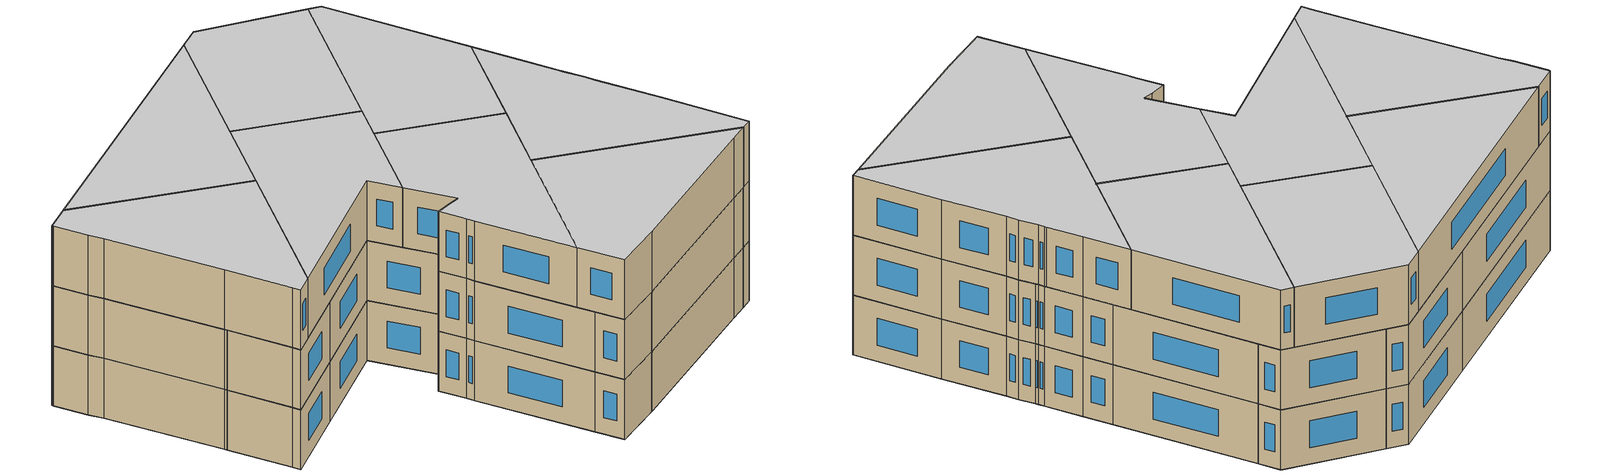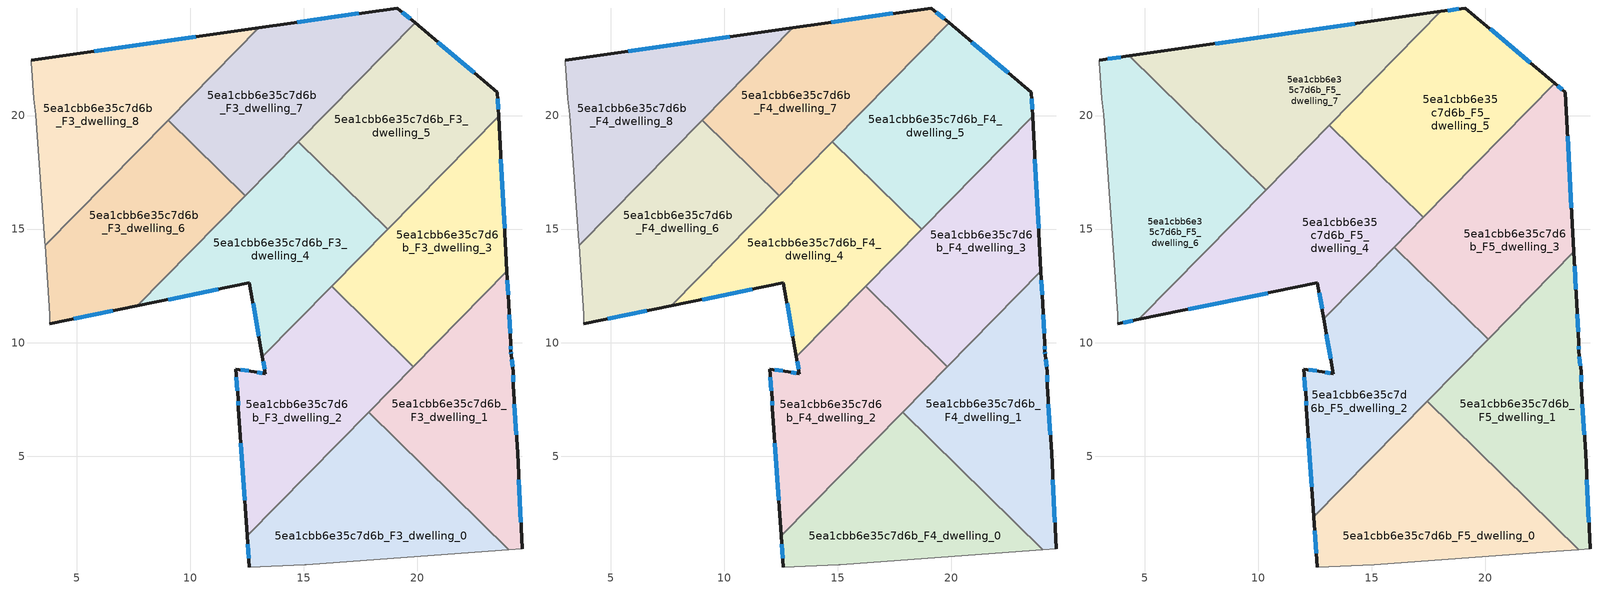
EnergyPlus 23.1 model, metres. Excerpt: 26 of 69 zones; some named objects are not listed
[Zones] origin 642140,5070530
5ea1cbb6e35c7d6b_F3_dwelling_0
 floor to 5ea1cbb6e35c7d6b_F2_dwelling_0 (EU_floor_Construction): 24.04,0.88 17.86,6.94 12.51,1.49 12.61,0.12 15.05,0.21 15.11,0.22 23.12,0.82 z9
 wall outside (EU_wall_Construction): 12.61,0.12 12.51,1.49 z9:12
 wall adiabatic (EU_wall_Construction): 24.04,0.88 23.12,0.82 15.11,0.22 15.05,0.21 12.61,0.12 z9:12
 wall to 5ea1cbb6e35c7d6b_F3_dwelling_1 (EU_wall_Construction): 17.86,6.94 24.04,0.88 z9:12
 wall to 5ea1cbb6e35c7d6b_F3_dwelling_2 (EU_wall_Construction): 12.51,1.49 17.86,6.94 z9:12
 window (EU_Window_Construction): 12.58,0.5 12.54,1.11 z9.83:11.17
5ea1cbb6e35c7d6b_F3_dwelling_1
 floor to 5ea1cbb6e35c7d6b_F2_dwelling_1 (EU_floor_Construction): 24.62,0.92 24.42,5.12 24.22,8.12 24.22,8.72 24.14,9.47 24.12,9.62 24.12,9.92 24.02,11.72 23.94,13.14 17.86,6.94 24.04,0.88 z9
 wall outside (EU_wall_Construction): 23.94,13.14 24.02,11.72 24.12,9.92 24.12,9.62 24.14,9.47 24.22,8.72 24.22,8.12 24.42,5.12 24.62,0.92 z9:12
 wall adiabatic (EU_wall_Construction): 24.62,0.92 24.04,0.88 z9:12
 wall to 5ea1cbb6e35c7d6b_F3_dwelling_3 (EU_wall_Construction): 19.83,8.94 23.94,13.14 z9:12
 wall to 5ea1cbb6e35c7d6b_F3_dwelling_2 (EU_wall_Construction): 17.86,6.94 19.83,8.94 z9:12
 window (EU_Window_Construction): 24.22,8.55 24.22,8.29 / 24.27,7.29 24.36,5.95 / 24.47,3.96 24.56,2.08 / 23.96,12.75 24,12.11 / 24.05,11.22 24.09,10.42 / 24.12,9.84 24.12,9.71 / 24.12,9.58 24.13,9.52 / 24.16,9.27 24.2,8.93 z9.83:11.17
5ea1cbb6e35c7d6b_F3_dwelling_2
 floor to 5ea1cbb6e35c7d6b_F2_dwelling_2 (EU_floor_Construction): 12.51,1.49 19.83,8.94 16.22,12.48 13.18,9.38 13.31,8.62 12.81,8.72 12.01,8.83 12.11,7.52 12.11,7.12 z9
 wall outside (EU_wall_Construction): 12.51,1.49 12.11,7.12 12.11,7.52 12.01,8.83 12.81,8.72 13.31,8.62 13.18,9.38 z9:12
 wall to 5ea1cbb6e35c7d6b_F3_dwelling_3 (EU_wall_Construction): 16.22,12.48 19.83,8.94 z9:12
 wall to 5ea1cbb6e35c7d6b_F3_dwelling_4 (EU_wall_Construction): 13.18,9.38 16.22,12.48 z9:12
 window (EU_Window_Construction): 12.95,8.7 13.17,8.65 / 13.27,8.83 13.22,9.17 / 12.4,3.05 12.22,5.56 / 12.11,7.23 12.11,7.41 / 12.08,7.88 12.04,8.46 / 12.23,8.8 12.59,8.75 z9.83:11.17
5ea1cbb6e35c7d6b_F3_dwelling_3
 floor to 5ea1cbb6e35c7d6b_F2_dwelling_3 (EU_floor_Construction): 19.83,8.94 23.94,13.14 23.58,19.97 16.22,12.48 z9
 wall outside (EU_wall_Construction): 23.58,19.97 23.94,13.14 z9:12
 wall to 5ea1cbb6e35c7d6b_F3_dwelling_5 (EU_wall_Construction): 18.69,14.99 23.58,19.97 z9:12
 wall to 5ea1cbb6e35c7d6b_F3_dwelling_4 (EU_wall_Construction): 16.22,12.48 18.69,14.99 z9:12
 window (EU_Window_Construction): 23.68,18.08 23.84,15.03 z9.83:11.17
5ea1cbb6e35c7d6b_F3_dwelling_4
 floor to 5ea1cbb6e35c7d6b_F2_dwelling_4 (EU_floor_Construction): 13.18,9.38 18.69,14.99 14.77,18.85 7.67,11.62 12.61,12.63 z9
 wall outside (EU_wall_Construction): 13.18,9.38 12.61,12.63 7.67,11.62 z9:12
 wall to 5ea1cbb6e35c7d6b_F3_dwelling_5 (EU_wall_Construction): 14.77,18.85 18.69,14.99 z9:12
 wall to 5ea1cbb6e35c7d6b_F3_dwelling_6 (EU_wall_Construction): 7.67,11.62 12.43,16.47 z9:12
 wall to 5ea1cbb6e35c7d6b_F3_dwelling_7 (EU_wall_Construction): 12.43,16.47 14.76,18.85 z9:12
 window (EU_Window_Construction): 13.02,10.28 12.77,11.73 / 11.24,12.35 9.04,11.9 z9.83:11.17
5ea1cbb6e35c7d6b_F3_dwelling_5
 floor to 5ea1cbb6e35c7d6b_F2_dwelling_5 (EU_floor_Construction): 18.69,14.99 23.58,19.97 23.52,21.03 19.9,24.08 14.77,18.85 z9
 wall outside (EU_wall_Construction): 19.9,24.08 23.52,21.03 23.58,19.97 z9:12
 wall to 5ea1cbb6e35c7d6b_F3_dwelling_7 (EU_wall_Construction): 14.77,18.85 19.9,24.08 z9:12
 window (EU_Window_Construction): 23.54,20.74 23.56,20.27 / 20.9,23.23 22.52,21.87 z9.83:11.17
5ea1cbb6e35c7d6b_F3_dwelling_6
 floor to 5ea1cbb6e35c7d6b_F2_dwelling_6 (EU_floor_Construction): 7.67,11.62 12.43,16.47 9.03,19.8 3.61,14.28 3.81,11.23 3.81,10.83 z9
 wall outside (EU_wall_Construction): 7.67,11.62 3.81,10.83 z9:12
 wall to 5ea1cbb6e35c7d6b_F3_dwelling_7 (EU_wall_Construction): 9.03,19.8 12.43,16.47 z9:12
 wall adiabatic (EU_wall_Construction): 3.81,10.83 3.81,11.23 3.61,14.28 z9:12
 wall to 5ea1cbb6e35c7d6b_F3_dwelling_8 (EU_wall_Construction): 3.61,14.28 9.03,19.8 z9:12
 window (EU_Window_Construction): 6.6,11.4 4.87,11.05 z9.83:11.17
5ea1cbb6e35c7d6b_F3_dwelling_7
 floor to 5ea1cbb6e35c7d6b_F2_dwelling_7 (EU_floor_Construction): 12.43,16.47 19.9,24.08 19.12,24.74 13.03,23.87 9.03,19.8 z9
 wall outside (EU_wall_Construction): 13.03,23.87 19.12,24.74 19.9,24.08 z9:12
 wall to 5ea1cbb6e35c7d6b_F3_dwelling_8 (EU_wall_Construction): 9.03,19.8 13.03,23.87 z9:12
 window (EU_Window_Construction): 19.34,24.55 19.68,24.26 / 14.71,24.11 17.43,24.49 z9.83:11.17
5ea1cbb6e35c7d6b_F3_dwelling_8
 floor to 5ea1cbb6e35c7d6b_F2_dwelling_8 (EU_floor_Construction): 3.61,14.28 13.03,23.87 3.01,22.44 3.01,22.34 3.11,20.74 3.21,20.04 3.61,14.43 z9
 wall outside (EU_wall_Construction): 3.01,22.44 13.03,23.87 z9:12
 wall adiabatic (EU_wall_Construction): 3.61,14.28 3.61,14.43 3.21,20.04 3.11,20.74 3.01,22.34 3.01,22.44 z9:12
 window (EU_Window_Construction): 5.78,22.83 10.25,23.47 z9.83:11.17
5ea1cbb6e35c7d6b_F4_dwelling_0
 floor to 5ea1cbb6e35c7d6b_F3_dwelling_0 (EU_floor_Construction): 24.04,0.88 17.86,6.94 12.51,1.49 12.61,0.12 15.05,0.21 15.11,0.22 23.12,0.82 z12
 wall outside (EU_wall_Construction): 12.61,0.12 12.51,1.49 z12:15
 wall adiabatic (EU_wall_Construction): 24.04,0.88 23.12,0.82 15.11,0.22 15.05,0.21 12.61,0.12 z12:15
 wall to 5ea1cbb6e35c7d6b_F4_dwelling_1 (EU_wall_Construction): 17.86,6.94 24.04,0.88 z12:15
 wall to 5ea1cbb6e35c7d6b_F4_dwelling_2 (EU_wall_Construction): 12.51,1.49 17.86,6.94 z12:15
 window (EU_Window_Construction): 12.58,0.5 12.54,1.11 z12.83:14.17
5ea1cbb6e35c7d6b_F4_dwelling_1
 floor to 5ea1cbb6e35c7d6b_F3_dwelling_1 (EU_floor_Construction): 24.62,0.92 24.42,5.12 24.22,8.12 24.22,8.72 24.14,9.47 24.12,9.62 24.12,9.92 24.02,11.72 23.94,13.14 17.86,6.94 24.04,0.88 z12
 wall outside (EU_wall_Construction): 23.94,13.14 24.02,11.72 24.12,9.92 24.12,9.62 24.14,9.47 24.22,8.72 24.22,8.12 24.42,5.12 24.62,0.92 z12:15
 wall adiabatic (EU_wall_Construction): 24.62,0.92 24.04,0.88 z12:15
 wall to 5ea1cbb6e35c7d6b_F4_dwelling_3 (EU_wall_Construction): 19.83,8.94 23.94,13.14 z12:15
 wall to 5ea1cbb6e35c7d6b_F4_dwelling_2 (EU_wall_Construction): 17.86,6.94 19.83,8.94 z12:15
 window (EU_Window_Construction): 24.22,8.55 24.22,8.29 / 24.27,7.29 24.36,5.95 / 24.47,3.96 24.56,2.08 / 23.96,12.75 24,12.11 / 24.05,11.22 24.09,10.42 / 24.12,9.84 24.12,9.71 / 24.12,9.58 24.13,9.52 / 24.16,9.27 24.2,8.93 z12.83:14.17
5ea1cbb6e35c7d6b_F4_dwelling_2
 floor to 5ea1cbb6e35c7d6b_F3_dwelling_2 (EU_floor_Construction): 12.51,1.49 19.83,8.94 16.22,12.48 13.18,9.38 13.31,8.62 12.81,8.72 12.01,8.83 12.11,7.52 12.11,7.12 z12
 wall outside (EU_wall_Construction): 12.51,1.49 12.11,7.12 12.11,7.52 12.01,8.83 12.81,8.72 13.31,8.62 13.18,9.38 z12:15
 wall to 5ea1cbb6e35c7d6b_F4_dwelling_3 (EU_wall_Construction): 16.22,12.48 19.83,8.94 z12:15
 wall to 5ea1cbb6e35c7d6b_F4_dwelling_4 (EU_wall_Construction): 13.18,9.38 16.22,12.48 z12:15
 window (EU_Window_Construction): 12.95,8.7 13.17,8.65 / 13.27,8.83 13.22,9.17 / 12.4,3.05 12.22,5.56 / 12.11,7.23 12.11,7.41 / 12.08,7.88 12.04,8.46 / 12.23,8.8 12.59,8.75 z12.83:14.17
5ea1cbb6e35c7d6b_F4_dwelling_3
 floor to 5ea1cbb6e35c7d6b_F3_dwelling_3 (EU_floor_Construction): 19.83,8.94 23.94,13.14 23.58,19.97 16.22,12.48 z12
 wall outside (EU_wall_Construction): 23.58,19.97 23.94,13.14 z12:15
 wall to 5ea1cbb6e35c7d6b_F4_dwelling_5 (EU_wall_Construction): 18.69,14.99 23.58,19.97 z12:15
 wall to 5ea1cbb6e35c7d6b_F4_dwelling_4 (EU_wall_Construction): 16.22,12.48 18.69,14.99 z12:15
 window (EU_Window_Construction): 23.68,18.08 23.84,15.03 z12.83:14.17
 ceiling adiabatic (EU_roof_Construction): 23.58,19.97 23.9,13.99 20.12,10.15 16.97,13.24 z15
5ea1cbb6e35c7d6b_F4_dwelling_4
 floor to 5ea1cbb6e35c7d6b_F3_dwelling_4 (EU_floor_Construction): 13.18,9.38 18.69,14.99 14.77,18.85 7.67,11.62 12.61,12.63 z12
 wall outside (EU_wall_Construction): 13.18,9.38 12.61,12.63 7.67,11.62 z12:15
 wall to 5ea1cbb6e35c7d6b_F4_dwelling_5 (EU_wall_Construction): 14.77,18.85 18.69,14.99 z12:15
 wall to 5ea1cbb6e35c7d6b_F4_dwelling_6 (EU_wall_Construction): 7.67,11.62 12.43,16.47 z12:15
 wall to 5ea1cbb6e35c7d6b_F4_dwelling_7 (EU_wall_Construction): 12.43,16.47 14.76,18.85 z12:15
 window (EU_Window_Construction): 13.02,10.28 12.77,11.73 / 11.24,12.35 9.04,11.9 z12.83:14.17
5ea1cbb6e35c7d6b_F4_dwelling_5
 floor to 5ea1cbb6e35c7d6b_F3_dwelling_5 (EU_floor_Construction): 18.69,14.99 23.58,19.97 23.52,21.03 19.9,24.08 14.77,18.85 z12
 wall outside (EU_wall_Construction): 19.9,24.08 23.52,21.03 23.58,19.97 z12:15
 wall to 5ea1cbb6e35c7d6b_F4_dwelling_7 (EU_wall_Construction): 14.77,18.85 19.9,24.08 z12:15
 window (EU_Window_Construction): 23.54,20.74 23.56,20.27 / 20.9,23.23 22.52,21.87 z12.83:14.17
 ceiling adiabatic (EU_roof_Construction): 23.06,21.42 17.71,15.96 14.77,18.85 19.9,24.08 z15
5ea1cbb6e35c7d6b_F4_dwelling_6
 floor to 5ea1cbb6e35c7d6b_F3_dwelling_6 (EU_floor_Construction): 7.67,11.62 12.43,16.47 9.03,19.8 3.61,14.28 3.81,11.23 3.81,10.83 z12
 wall outside (EU_wall_Construction): 7.67,11.62 3.81,10.83 z12:15
 wall to 5ea1cbb6e35c7d6b_F4_dwelling_7 (EU_wall_Construction): 9.03,19.8 12.43,16.47 z12:15
 wall adiabatic (EU_wall_Construction): 3.81,10.83 3.81,11.23 3.61,14.28 z12:15
 wall to 5ea1cbb6e35c7d6b_F4_dwelling_8 (EU_wall_Construction): 3.61,14.28 9.03,19.8 z12:15
 window (EU_Window_Construction): 6.6,11.4 4.87,11.05 z12.83:14.17
5ea1cbb6e35c7d6b_F4_dwelling_7
 floor to 5ea1cbb6e35c7d6b_F3_dwelling_7 (EU_floor_Construction): 12.43,16.47 19.9,24.08 19.12,24.74 13.03,23.87 9.03,19.8 z12
 wall outside (EU_wall_Construction): 13.03,23.87 19.12,24.74 19.9,24.08 z12:15
 wall to 5ea1cbb6e35c7d6b_F4_dwelling_8 (EU_wall_Construction): 9.03,19.8 13.03,23.87 z12:15
 window (EU_Window_Construction): 19.34,24.55 19.68,24.26 / 14.71,24.11 17.43,24.49 z12.83:14.17
5ea1cbb6e35c7d6b_F4_dwelling_8
 floor to 5ea1cbb6e35c7d6b_F3_dwelling_8 (EU_floor_Construction): 3.61,14.28 13.03,23.87 3.01,22.44 3.01,22.34 3.11,20.74 3.21,20.04 3.61,14.43 z12
 wall outside (EU_wall_Construction): 3.01,22.44 13.03,23.87 z12:15
 wall adiabatic (EU_wall_Construction): 3.61,14.28 3.61,14.43 3.21,20.04 3.11,20.74 3.01,22.34 3.01,22.44 z12:15
 window (EU_Window_Construction): 5.78,22.83 10.25,23.47 z12.83:14.17
5ea1cbb6e35c7d6b_F5_dwelling_0
 floor to 5ea1cbb6e35c7d6b_F4_dwelling_0 (EU_floor_Construction): 24.03,0.88 17.86,6.94 12.51,1.49 12.61,0.12 15.11,0.22 23.12,0.82 z15
 floor to 5ea1cbb6e35c7d6b_F4_dwelling_2 (EU_floor_Construction): 12.51,1.49 17.9,6.98 17.45,7.42 12.45,2.33 z15
 floor to 5ea1cbb6e35c7d6b_F4_dwelling_1 (EU_floor_Construction): 24.11,0.88 17.9,6.98 17.86,6.94 24.03,0.88 z15
 wall outside (EU_wall_Construction): 12.61,0.12 12.45,2.33 z15:18
 wall to 5ea1cbb6e35c7d6b_F5_dwelling_1 (EU_wall_Construction): 17.45,7.42 24.11,0.88 z15:18
 wall adiabatic (EU_wall_Construction): 24.11,0.88 23.12,0.82 15.11,0.22 12.61,0.12 z15:18
 wall to 5ea1cbb6e35c7d6b_F5_dwelling_2 (EU_wall_Construction): 12.45,2.33 17.45,7.42 z15:18
 window (EU_Window_Construction): 12.56,0.73 12.49,1.72 z15.83:17.17
 ceiling to 5ea1cbb6e35c7d6b_F6_dwelling_0 (EU_floor_Construction): 24.11,0.88 23.12,0.82 15.11,0.22 12.61,0.12 12.45,2.33 17.45,7.42 z18
5ea1cbb6e35c7d6b_F5_dwelling_1
 floor to 5ea1cbb6e35c7d6b_F4_dwelling_1 (EU_floor_Construction): 24.62,0.92 24.42,5.12 24.22,8.12 24.22,8.72 24.14,9.47 24.12,9.62 24.12,9.92 24.11,10 23.94,13.14 17.9,6.98 24.11,0.88 z15
 floor to 5ea1cbb6e35c7d6b_F4_dwelling_2 (EU_floor_Construction): 17.9,6.98 19.83,8.94 19.38,9.39 17.45,7.42 z15
 floor to 5ea1cbb6e35c7d6b_F4_dwelling_3 (EU_floor_Construction): 19.83,8.94 23.94,13.14 23.9,13.99 19.38,9.39 z15
 wall outside (EU_wall_Construction): 23.9,13.99 24.02,11.72 24.11,10 24.12,9.92 24.12,9.62 24.22,8.72 24.22,8.12 24.42,5.12 24.62,0.92 z15:18
 wall adiabatic (EU_wall_Construction): 24.62,0.92 24.11,0.88 z15:18
 wall to 5ea1cbb6e35c7d6b_F5_dwelling_3 (EU_wall_Construction): 20.12,10.15 23.9,13.99 z15:18
 wall to 5ea1cbb6e35c7d6b_F5_dwelling_2 (EU_wall_Construction): 17.45,7.42 20.12,10.15 z15:18
 window (EU_Window_Construction): 24.05,11.25 24.09,10.48 / 24.12,9.84 24.12,9.71 / 24.15,9.37 24.19,8.97 / 24.22,8.55 24.22,8.29 / 24.27,7.29 24.36,5.95 / 24.47,3.96 24.56,2.08 / 23.93,13.36 23.99,12.35 z15.83:17.17
 ceiling to 5ea1cbb6e35c7d6b_F6_dwelling_1 (EU_floor_Construction): 23.9,13.99 24.02,11.72 24.11,10 24.12,9.92 24.12,9.62 24.22,8.72 24.22,8.12 24.42,5.12 24.62,0.92 24.11,0.88 17.45,7.42 z18
5ea1cbb6e35c7d6b_F5_dwelling_2
 floor to 5ea1cbb6e35c7d6b_F4_dwelling_2 (EU_floor_Construction): 12.45,2.33 19.38,9.39 16.22,12.48 13.18,9.38 13.31,8.62 12.81,8.72 12.01,8.83 12.11,7.52 12.11,7.12 z15
 floor to 5ea1cbb6e35c7d6b_F4_dwelling_4 (EU_floor_Construction): 13.18,9.38 16.97,13.24 15.99,14.21 12.89,11.05 z15
 floor to 5ea1cbb6e35c7d6b_F4_dwelling_3 (EU_floor_Construction): 19.38,9.39 20.12,10.15 16.97,13.24 16.22,12.48 z15
 wall outside (EU_wall_Construction): 12.45,2.33 12.11,7.12 12.11,7.52 12.01,8.83 12.81,8.72 13.31,8.62 12.89,11.05 z15:18
 wall to 5ea1cbb6e35c7d6b_F5_dwelling_3 (EU_wall_Construction): 15.99,14.21 20.12,10.15 z15:18
 wall to 5ea1cbb6e35c7d6b_F5_dwelling_4 (EU_wall_Construction): 12.89,11.05 15.99,14.21 z15:18
 window (EU_Window_Construction): 12.95,8.7 13.17,8.65 / 13.19,9.3 13,10.38 / 12.36,3.66 12.2,5.8 / 12.11,7.23 12.11,7.41 / 12.08,7.88 12.04,8.46 / 12.23,8.8 12.59,8.75 z15.83:17.17
 ceiling to 5ea1cbb6e35c7d6b_F6_dwelling_2 (EU_floor_Construction): 20.12,10.15 12.45,2.33 12.11,7.12 12.11,7.52 12.01,8.83 12.81,8.72 13.31,8.62 12.89,11.05 15.99,14.21 z18
5ea1cbb6e35c7d6b_F5_dwelling_3
 floor to 5ea1cbb6e35c7d6b_F4_dwelling_5 (EU_floor_Construction): 18.69,14.99 23.58,19.97 23.52,21.03 23.06,21.42 17.71,15.96 z15
 floor to 5ea1cbb6e35c7d6b_F4_dwelling_4 (EU_floor_Construction): 16.97,13.24 18.69,14.99 17.71,15.96 15.99,14.21 z15
 floor adiabatic (EU_floor_Construction): 20.12,10.15 23.9,13.99 23.52,21.03 23.58,19.97 16.97,13.24 z15
 wall outside (EU_wall_Construction): 23.06,21.42 23.52,21.03 23.9,13.99 z15:18
 wall to 5ea1cbb6e35c7d6b_F5_dwelling_5 (EU_wall_Construction): 17.27,15.51 23.06,21.42 z15:18
 wall to 5ea1cbb6e35c7d6b_F5_dwelling_4 (EU_wall_Construction): 15.99,14.21 17.27,15.51 z15:18
 window (EU_Window_Construction): 23.63,19.08 23.79,15.94 / 23.19,21.31 23.39,21.14 z15.83:17.17
 ceiling to 5ea1cbb6e35c7d6b_F6_dwelling_3 (EU_floor_Construction): 23.52,21.03 23.9,13.99 20.12,10.15 15.99,14.21 23.06,21.42 z18
5ea1cbb6e35c7d6b_F5_dwelling_4
 floor to 5ea1cbb6e35c7d6b_F4_dwelling_4 (EU_floor_Construction): 12.89,11.05 17.27,15.51 14.32,18.4 7.67,11.62 12.61,12.63 z15
 floor to 5ea1cbb6e35c7d6b_F4_dwelling_6 (EU_floor_Construction): 7.67,11.62 12.43,16.47 11.23,17.64 4.81,11.1 4.73,11.02 z15
 floor to 5ea1cbb6e35c7d6b_F4_dwelling_7 (EU_floor_Construction): 12.43,16.47 14.32,18.4 13.13,19.57 11.23,17.64 z15
 wall outside (EU_wall_Construction): 12.89,11.05 12.61,12.63 4.73,11.02 z15:18
 wall to 5ea1cbb6e35c7d6b_F5_dwelling_5 (EU_wall_Construction): 13.13,19.57 17.27,15.51 z15:18
 wall to 5ea1cbb6e35c7d6b_F5_dwelling_6 (EU_wall_Construction): 4.73,11.02 4.81,11.1 10.33,16.72 z15:18
 wall to 5ea1cbb6e35c7d6b_F5_dwelling_7 (EU_wall_Construction): 10.33,16.72 13.13,19.57 z15:18
 window (EU_Window_Construction): 12.81,11.49 12.69,12.19 / 10.43,12.18 6.91,11.46 z15.83:17.17
 ceiling to 5ea1cbb6e35c7d6b_F6_dwelling_4 (EU_floor_Construction): 17.27,15.51 12.89,11.05 12.61,12.63 4.73,11.02 4.81,11.1 13.13,19.57 z18
5ea1cbb6e35c7d6b_F5_dwelling_5
 floor to 5ea1cbb6e35c7d6b_F4_dwelling_7 (EU_floor_Construction): 14.32,18.4 19.9,24.08 19.12,24.74 18.05,24.58 13.13,19.57 z15
 floor to 5ea1cbb6e35c7d6b_F4_dwelling_4 (EU_floor_Construction): 17.27,15.51 17.71,15.96 14.77,18.85 14.32,18.4 z15
 floor adiabatic (EU_floor_Construction): 17.71,15.96 17.27,15.51 23.06,21.42 19.12,24.74 19.9,24.08 14.32,18.4 14.77,18.85 z15
 wall outside (EU_wall_Construction): 18.05,24.58 19.12,24.74 23.06,21.42 z15:18
 wall to 5ea1cbb6e35c7d6b_F5_dwelling_7 (EU_wall_Construction): 13.13,19.57 18.05,24.58 z15:18
 window (EU_Window_Construction): 20.21,23.82 21.97,22.33 / 18.34,24.62 18.82,24.69 z15.83:17.17
 ceiling to 5ea1cbb6e35c7d6b_F6_dwelling_5 (EU_floor_Construction): 23.06,21.42 17.27,15.51 13.13,19.57 18.05,24.58 19.12,24.74 z18
5ea1cbb6e35c7d6b_F5_dwelling_6
 floor to 5ea1cbb6e35c7d6b_F4_dwelling_6 (EU_floor_Construction): 4.73,11.02 10.33,16.72 8.13,18.88 3.62,14.28 3.81,11.23 3.81,10.83 z15
 floor to 5ea1cbb6e35c7d6b_F4_dwelling_8 (EU_floor_Construction): 3.62,14.28 8.13,18.88 4.32,22.62 3.01,22.44 3.01,22.34 3.11,20.74 3.21,20.04 3.61,14.43 z15
 wall outside (EU_wall_Construction): 3.01,22.44 4.32,22.62 / 4.73,11.02 3.81,10.83 z15:18
 wall adiabatic (EU_wall_Construction): 3.81,10.83 3.81,11.23 3.61,14.43 3.21,20.04 3.11,20.74 3.01,22.34 3.01,22.44 z15:18
 wall to 5ea1cbb6e35c7d6b_F5_dwelling_7 (EU_wall_Construction): 4.32,22.62 10.33,16.72 z15:18
 window (EU_Window_Construction): 3.37,22.49 3.95,22.57 / 4.48,10.97 4.06,10.88 z15.83:17.17
 ceiling to 5ea1cbb6e35c7d6b_F6_dwelling_6 (EU_floor_Construction): 10.33,16.72 4.73,11.02 3.81,10.83 3.81,11.23 3.61,14.43 3.21,20.04 3.11,20.74 3.01,22.34 3.01,22.44 4.32,22.62 z18
5ea1cbb6e35c7d6b_F5_dwelling_7
 floor to 5ea1cbb6e35c7d6b_F4_dwelling_7 (EU_floor_Construction): 11.23,17.64 18.05,24.58 13.03,23.87 9.03,19.8 z15
 floor to 5ea1cbb6e35c7d6b_F4_dwelling_8 (EU_floor_Construction): 8.13,18.88 13.03,23.87 4.32,22.62 z15
 floor to 5ea1cbb6e35c7d6b_F4_dwelling_6 (EU_floor_Construction): 10.33,16.72 11.23,17.64 9.03,19.8 8.13,18.88 z15
 wall outside (EU_wall_Construction): 4.32,22.62 18.05,24.58 z15:18
 window (EU_Window_Construction): 8.12,23.17 14.25,24.04 z15.83:17.17
 ceiling to 5ea1cbb6e35c7d6b_F6_dwelling_7 (EU_floor_Construction): 18.05,24.58 10.33,16.72 4.32,22.62 z18
[Building]
EU S2 Campaign: North Axis=0; Terrain=City; Solar Distribution=FullExterior
[Site:Location]
Lyon-Bron: Latitude=45.75; Longitude=5; Time Zone=1; Elevation=198
[SizingPeriod:WeatherFileDays]
AnnualSizingPeriod: Begin Month=1; Begin Day of Month=1; End Month=12; End Day of Month=31; Day of Week for Start Day=Monday; Use Weather File Daylight Saving Period=No; Use Weather File Rain and Snow Indicators=No
[MATERIAL]
EU_InternalMass_Material: Roughness=MediumRough; Thickness=0.1; Conductivity=1; Density=1800; Specific Heat=900; Thermal Absorptance=0.9; Solar Absorptance=0.7; Visible Absorptance=0.7
[MATERIAL:NOMASS] Roughness=MediumRough; Thermal Absorptance=0.9; Solar Absorptance=0.7; Visible Absorptance=0.7
Name | Thermal Resistance
EU_wall_NoMass | 1.97775
EU_roof_NoMass | 1.81626
EU_floor_NoMass | 1.84812
[WINDOWMATERIAL:SIMPLEGLAZINGSYSTEM]
EU_Window_SimpleGlazing: UFactor=3.27502; Solar Heat Gain Coefficient=0.76; Visible Transmittance=0.76
[CONSTRUCTION]
EU_wall_Construction: EU_wall_NoMass
EU_roof_Construction: EU_roof_NoMass
EU_floor_Construction: EU_floor_NoMass
EU_InternalMass_Construction: EU_InternalMass_Material
EU_Window_Construction: EU_Window_SimpleGlazing
[ZONE] Type=1; Multiplier=1; Ceiling Height=autocalculate; Floor Area=autocalculate; Part of Total Floor Area=Yes
Name | Volume
5ea1cbb6e35c7d6b_F3_dwelling_0; 5ea1cbb6e35c7d6b_F4_dwelling_0 | 123.814
5ea1cbb6e35c7d6b_F5_dwelling_0 | 139.259
5ea1cbb6e35c7d6b_F3_dwelling_1; 5ea1cbb6e35c7d6b_F4_dwelling_1 | 123.795
5ea1cbb6e35c7d6b_F5_dwelling_1 | 139.277
5ea1cbb6e35c7d6b_F3_dwelling_2; 5ea1cbb6e35c7d6b_F4_dwelling_2 | 124.006
5ea1cbb6e35c7d6b_F5_dwelling_2 | 139.273
5ea1cbb6e35c7d6b_F3_dwelling_3; 5ea1cbb6e35c7d6b_F4_dwelling_3 | 124.03
5ea1cbb6e35c7d6b_F5_dwelling_3 | 139.274
5ea1cbb6e35c7d6b_F3_dwelling_4; 5ea1cbb6e35c7d6b_F4_dwelling_4 | 123.536
5ea1cbb6e35c7d6b_F5_dwelling_4 | 139.251
5ea1cbb6e35c7d6b_F3_dwelling_5; 5ea1cbb6e35c7d6b_F4_dwelling_5 | 123.541
5ea1cbb6e35c7d6b_F5_dwelling_5 | 139.26
5ea1cbb6e35c7d6b_F3_dwelling_6; 5ea1cbb6e35c7d6b_F4_dwelling_6 | 123.82
5ea1cbb6e35c7d6b_F5_dwelling_6 | 139.263
5ea1cbb6e35c7d6b_F3_dwelling_7; 5ea1cbb6e35c7d6b_F4_dwelling_7 | 123.806
5ea1cbb6e35c7d6b_F5_dwelling_7 | 139.265
5ea1cbb6e35c7d6b_F3_dwelling_8; 5ea1cbb6e35c7d6b_F4_dwelling_8 | 123.773
[INTERNALMASS] Construction=EU_InternalMass_Construction
Name | Zone or ZoneList | Surface Area
5ea1cbb6e35c7d6b_F3_dwelling_0_EU_InternalMass | 5ea1cbb6e35c7d6b_F3_dwelling_0 | 41.271
5ea1cbb6e35c7d6b_F3_dwelling_1_EU_InternalMass | 5ea1cbb6e35c7d6b_F3_dwelling_1 | 41.2654
5ea1cbb6e35c7d6b_F3_dwelling_2_EU_InternalMass | 5ea1cbb6e35c7d6b_F3_dwelling_2 | 41.3361
5ea1cbb6e35c7d6b_F3_dwelling_3_EU_InternalMass | 5ea1cbb6e35c7d6b_F3_dwelling_3 | 41.3444
5ea1cbb6e35c7d6b_F3_dwelling_4_EU_InternalMass | 5ea1cbb6e35c7d6b_F3_dwelling_4 | 41.18
5ea1cbb6e35c7d6b_F3_dwelling_5_EU_InternalMass | 5ea1cbb6e35c7d6b_F3_dwelling_5 | 41.1806
5ea1cbb6e35c7d6b_F3_dwelling_6_EU_InternalMass | 5ea1cbb6e35c7d6b_F3_dwelling_6 | 41.2734
5ea1cbb6e35c7d6b_F3_dwelling_7_EU_InternalMass | 5ea1cbb6e35c7d6b_F3_dwelling_7 | 41.2701
5ea1cbb6e35c7d6b_F3_dwelling_8_EU_InternalMass | 5ea1cbb6e35c7d6b_F3_dwelling_8 | 41.2574
5ea1cbb6e35c7d6b_F4_dwelling_0_EU_InternalMass | 5ea1cbb6e35c7d6b_F4_dwelling_0 | 41.271
5ea1cbb6e35c7d6b_F4_dwelling_1_EU_InternalMass | 5ea1cbb6e35c7d6b_F4_dwelling_1 | 41.2654
5ea1cbb6e35c7d6b_F4_dwelling_2_EU_InternalMass | 5ea1cbb6e35c7d6b_F4_dwelling_2 | 41.3361
5ea1cbb6e35c7d6b_F4_dwelling_3_EU_InternalMass | 5ea1cbb6e35c7d6b_F4_dwelling_3 | 41.3444
5ea1cbb6e35c7d6b_F4_dwelling_4_EU_InternalMass | 5ea1cbb6e35c7d6b_F4_dwelling_4 | 41.18
5ea1cbb6e35c7d6b_F4_dwelling_5_EU_InternalMass | 5ea1cbb6e35c7d6b_F4_dwelling_5 | 41.1806
5ea1cbb6e35c7d6b_F4_dwelling_6_EU_InternalMass | 5ea1cbb6e35c7d6b_F4_dwelling_6 | 41.2734
5ea1cbb6e35c7d6b_F4_dwelling_7_EU_InternalMass | 5ea1cbb6e35c7d6b_F4_dwelling_7 | 41.2701
5ea1cbb6e35c7d6b_F4_dwelling_8_EU_InternalMass | 5ea1cbb6e35c7d6b_F4_dwelling_8 | 41.2574
5ea1cbb6e35c7d6b_F5_dwelling_0_EU_InternalMass | 5ea1cbb6e35c7d6b_F5_dwelling_0 | 46.4199
5ea1cbb6e35c7d6b_F5_dwelling_1_EU_InternalMass | 5ea1cbb6e35c7d6b_F5_dwelling_1 | 46.4257
5ea1cbb6e35c7d6b_F5_dwelling_2_EU_InternalMass | 5ea1cbb6e35c7d6b_F5_dwelling_2 | 46.4238
5ea1cbb6e35c7d6b_F5_dwelling_3_EU_InternalMass | 5ea1cbb6e35c7d6b_F5_dwelling_3 | 46.4246
5ea1cbb6e35c7d6b_F5_dwelling_4_EU_InternalMass | 5ea1cbb6e35c7d6b_F5_dwelling_4 | 46.4264
5ea1cbb6e35c7d6b_F5_dwelling_5_EU_InternalMass | 5ea1cbb6e35c7d6b_F5_dwelling_5 | 46.4212
5ea1cbb6e35c7d6b_F5_dwelling_6_EU_InternalMass | 5ea1cbb6e35c7d6b_F5_dwelling_6 | 46.4218
5ea1cbb6e35c7d6b_F5_dwelling_7_EU_InternalMass | 5ea1cbb6e35c7d6b_F5_dwelling_7 | 46.4229
[OTHEREQUIPMENT] Fuel Type=Electricity; Design Level Calculation Method=Watts/Area; Power per Zone Floor Area=1; Fraction Latent=0; Fraction Radiant=0; Fraction Lost=0; Carbon Dioxide Generation Rate=0; EndUse Subcategory=EU_Step8_InternalGains
Name | Zone or ZoneList or Space or SpaceList | Schedule
EU_Step8_InternalGain_5ea1cbb6e35c7d6b_F3_dwelling_0_f000 | 5ea1cbb6e35c7d6b_F3_dwelling_0 | EU_Step8_GainSchedule_5ea1cbb6e35c7d6b_F3_dwelling_0_f000
EU_Step8_InternalGain_5ea1cbb6e35c7d6b_F3_dwelling_1_f000 | 5ea1cbb6e35c7d6b_F3_dwelling_1 | EU_Step8_GainSchedule_5ea1cbb6e35c7d6b_F3_dwelling_1_f000
EU_Step8_InternalGain_5ea1cbb6e35c7d6b_F3_dwelling_2_f000 | 5ea1cbb6e35c7d6b_F3_dwelling_2 | EU_Step8_GainSchedule_5ea1cbb6e35c7d6b_F3_dwelling_2_f000
EU_Step8_InternalGain_5ea1cbb6e35c7d6b_F3_dwelling_3_f000 | 5ea1cbb6e35c7d6b_F3_dwelling_3 | EU_Step8_GainSchedule_5ea1cbb6e35c7d6b_F3_dwelling_3_f000
EU_Step8_InternalGain_5ea1cbb6e35c7d6b_F3_dwelling_4_f000 | 5ea1cbb6e35c7d6b_F3_dwelling_4 | EU_Step8_GainSchedule_5ea1cbb6e35c7d6b_F3_dwelling_4_f000
EU_Step8_InternalGain_5ea1cbb6e35c7d6b_F3_dwelling_5_f000 | 5ea1cbb6e35c7d6b_F3_dwelling_5 | EU_Step8_GainSchedule_5ea1cbb6e35c7d6b_F3_dwelling_5_f000
EU_Step8_InternalGain_5ea1cbb6e35c7d6b_F3_dwelling_6_f000 | 5ea1cbb6e35c7d6b_F3_dwelling_6 | EU_Step8_GainSchedule_5ea1cbb6e35c7d6b_F3_dwelling_6_f000
EU_Step8_InternalGain_5ea1cbb6e35c7d6b_F3_dwelling_7_f000 | 5ea1cbb6e35c7d6b_F3_dwelling_7 | EU_Step8_GainSchedule_5ea1cbb6e35c7d6b_F3_dwelling_7_f000
EU_Step8_InternalGain_5ea1cbb6e35c7d6b_F3_dwelling_8_f000 | 5ea1cbb6e35c7d6b_F3_dwelling_8 | EU_Step8_GainSchedule_5ea1cbb6e35c7d6b_F3_dwelling_8_f000
EU_Step8_InternalGain_5ea1cbb6e35c7d6b_F4_dwelling_0_f000 | 5ea1cbb6e35c7d6b_F4_dwelling_0 | EU_Step8_GainSchedule_5ea1cbb6e35c7d6b_F4_dwelling_0_f000
EU_Step8_InternalGain_5ea1cbb6e35c7d6b_F4_dwelling_1_f000 | 5ea1cbb6e35c7d6b_F4_dwelling_1 | EU_Step8_GainSchedule_5ea1cbb6e35c7d6b_F4_dwelling_1_f000
EU_Step8_InternalGain_5ea1cbb6e35c7d6b_F4_dwelling_2_f000 | 5ea1cbb6e35c7d6b_F4_dwelling_2 | EU_Step8_GainSchedule_5ea1cbb6e35c7d6b_F4_dwelling_2_f000
EU_Step8_InternalGain_5ea1cbb6e35c7d6b_F4_dwelling_3_f000 | 5ea1cbb6e35c7d6b_F4_dwelling_3 | EU_Step8_GainSchedule_5ea1cbb6e35c7d6b_F4_dwelling_3_f000
EU_Step8_InternalGain_5ea1cbb6e35c7d6b_F4_dwelling_4_f000 | 5ea1cbb6e35c7d6b_F4_dwelling_4 | EU_Step8_GainSchedule_5ea1cbb6e35c7d6b_F4_dwelling_4_f000
EU_Step8_InternalGain_5ea1cbb6e35c7d6b_F4_dwelling_5_f000 | 5ea1cbb6e35c7d6b_F4_dwelling_5 | EU_Step8_GainSchedule_5ea1cbb6e35c7d6b_F4_dwelling_5_f000
EU_Step8_InternalGain_5ea1cbb6e35c7d6b_F4_dwelling_6_f000 | 5ea1cbb6e35c7d6b_F4_dwelling_6 | EU_Step8_GainSchedule_5ea1cbb6e35c7d6b_F4_dwelling_6_f000
EU_Step8_InternalGain_5ea1cbb6e35c7d6b_F4_dwelling_7_f000 | 5ea1cbb6e35c7d6b_F4_dwelling_7 | EU_Step8_GainSchedule_5ea1cbb6e35c7d6b_F4_dwelling_7_f000
EU_Step8_InternalGain_5ea1cbb6e35c7d6b_F4_dwelling_8_f000 | 5ea1cbb6e35c7d6b_F4_dwelling_8 | EU_Step8_GainSchedule_5ea1cbb6e35c7d6b_F4_dwelling_8_f000
EU_Step8_InternalGain_5ea1cbb6e35c7d6b_F5_dwelling_0_f000 | 5ea1cbb6e35c7d6b_F5_dwelling_0 | EU_Step8_GainSchedule_5ea1cbb6e35c7d6b_F5_dwelling_0_f000
EU_Step8_InternalGain_5ea1cbb6e35c7d6b_F5_dwelling_1_f000 | 5ea1cbb6e35c7d6b_F5_dwelling_1 | EU_Step8_GainSchedule_5ea1cbb6e35c7d6b_F5_dwelling_1_f000
EU_Step8_InternalGain_5ea1cbb6e35c7d6b_F5_dwelling_2_f000 | 5ea1cbb6e35c7d6b_F5_dwelling_2 | EU_Step8_GainSchedule_5ea1cbb6e35c7d6b_F5_dwelling_2_f000
EU_Step8_InternalGain_5ea1cbb6e35c7d6b_F5_dwelling_3_f000 | 5ea1cbb6e35c7d6b_F5_dwelling_3 | EU_Step8_GainSchedule_5ea1cbb6e35c7d6b_F5_dwelling_3_f000
EU_Step8_InternalGain_5ea1cbb6e35c7d6b_F5_dwelling_4_f000 | 5ea1cbb6e35c7d6b_F5_dwelling_4 | EU_Step8_GainSchedule_5ea1cbb6e35c7d6b_F5_dwelling_4_f000
EU_Step8_InternalGain_5ea1cbb6e35c7d6b_F5_dwelling_5_f000 | 5ea1cbb6e35c7d6b_F5_dwelling_5 | EU_Step8_GainSchedule_5ea1cbb6e35c7d6b_F5_dwelling_5_f000
EU_Step8_InternalGain_5ea1cbb6e35c7d6b_F5_dwelling_6_f000 | 5ea1cbb6e35c7d6b_F5_dwelling_6 | EU_Step8_GainSchedule_5ea1cbb6e35c7d6b_F5_dwelling_6_f000
EU_Step8_InternalGain_5ea1cbb6e35c7d6b_F5_dwelling_7_f000 | 5ea1cbb6e35c7d6b_F5_dwelling_7 | EU_Step8_GainSchedule_5ea1cbb6e35c7d6b_F5_dwelling_7_f000
[ZONEVENTILATION:DESIGNFLOWRATE] Schedule=EU_AlwaysOn; Design Flow Rate Calculation Method=AirChanges/Hour; Air Changes per Hour=0.759424; Ventilation Type=Natural; Fan Pressure Rise=0; Fan Total Efficiency=1; Constant Term Coefficient=1; Temperature Term Coefficient=0; Velocity Term Coefficient=0; Velocity Squared Term Coefficient=0; Minimum Indoor Temperature=-100; Maximum Indoor Temperature=100; Delta Temperature=-100; Minimum Outdoor Temperature=-100; Maximum Outdoor Temperature=100; Maximum Wind Speed=40
Name | Zone or ZoneList or Space or SpaceList
EU_ConstantAir_5ea1cbb6e35c7d6b_F3_dwelling_0 | 5ea1cbb6e35c7d6b_F3_dwelling_0
EU_ConstantAir_5ea1cbb6e35c7d6b_F3_dwelling_1 | 5ea1cbb6e35c7d6b_F3_dwelling_1
EU_ConstantAir_5ea1cbb6e35c7d6b_F3_dwelling_2 | 5ea1cbb6e35c7d6b_F3_dwelling_2
EU_ConstantAir_5ea1cbb6e35c7d6b_F3_dwelling_3 | 5ea1cbb6e35c7d6b_F3_dwelling_3
EU_ConstantAir_5ea1cbb6e35c7d6b_F3_dwelling_4 | 5ea1cbb6e35c7d6b_F3_dwelling_4
EU_ConstantAir_5ea1cbb6e35c7d6b_F3_dwelling_5 | 5ea1cbb6e35c7d6b_F3_dwelling_5
EU_ConstantAir_5ea1cbb6e35c7d6b_F3_dwelling_6 | 5ea1cbb6e35c7d6b_F3_dwelling_6
EU_ConstantAir_5ea1cbb6e35c7d6b_F3_dwelling_7 | 5ea1cbb6e35c7d6b_F3_dwelling_7
EU_ConstantAir_5ea1cbb6e35c7d6b_F3_dwelling_8 | 5ea1cbb6e35c7d6b_F3_dwelling_8
EU_ConstantAir_5ea1cbb6e35c7d6b_F4_dwelling_0 | 5ea1cbb6e35c7d6b_F4_dwelling_0
EU_ConstantAir_5ea1cbb6e35c7d6b_F4_dwelling_1 | 5ea1cbb6e35c7d6b_F4_dwelling_1
EU_ConstantAir_5ea1cbb6e35c7d6b_F4_dwelling_2 | 5ea1cbb6e35c7d6b_F4_dwelling_2
EU_ConstantAir_5ea1cbb6e35c7d6b_F4_dwelling_3 | 5ea1cbb6e35c7d6b_F4_dwelling_3
EU_ConstantAir_5ea1cbb6e35c7d6b_F4_dwelling_4 | 5ea1cbb6e35c7d6b_F4_dwelling_4
EU_ConstantAir_5ea1cbb6e35c7d6b_F4_dwelling_5 | 5ea1cbb6e35c7d6b_F4_dwelling_5
EU_ConstantAir_5ea1cbb6e35c7d6b_F4_dwelling_6 | 5ea1cbb6e35c7d6b_F4_dwelling_6
EU_ConstantAir_5ea1cbb6e35c7d6b_F4_dwelling_7 | 5ea1cbb6e35c7d6b_F4_dwelling_7
EU_ConstantAir_5ea1cbb6e35c7d6b_F4_dwelling_8 | 5ea1cbb6e35c7d6b_F4_dwelling_8
EU_ConstantAir_5ea1cbb6e35c7d6b_F5_dwelling_0 | 5ea1cbb6e35c7d6b_F5_dwelling_0
EU_ConstantAir_5ea1cbb6e35c7d6b_F5_dwelling_1 | 5ea1cbb6e35c7d6b_F5_dwelling_1
EU_ConstantAir_5ea1cbb6e35c7d6b_F5_dwelling_2 | 5ea1cbb6e35c7d6b_F5_dwelling_2
EU_ConstantAir_5ea1cbb6e35c7d6b_F5_dwelling_3 | 5ea1cbb6e35c7d6b_F5_dwelling_3
EU_ConstantAir_5ea1cbb6e35c7d6b_F5_dwelling_4 | 5ea1cbb6e35c7d6b_F5_dwelling_4
EU_ConstantAir_5ea1cbb6e35c7d6b_F5_dwelling_5 | 5ea1cbb6e35c7d6b_F5_dwelling_5
EU_ConstantAir_5ea1cbb6e35c7d6b_F5_dwelling_6 | 5ea1cbb6e35c7d6b_F5_dwelling_6
EU_ConstantAir_5ea1cbb6e35c7d6b_F5_dwelling_7 | 5ea1cbb6e35c7d6b_F5_dwelling_7
[HVACTEMPLATE:ZONE:IDEALLOADSAIRSYSTEM] System Availability Schedule=EU_AlwaysOn; Maximum Heating Supply Air Temperature=50; Minimum Cooling Supply Air Temperature=13; Maximum Heating Supply Air Humidity Ratio=0.0156; Minimum Cooling Supply Air Humidity Ratio=0.0077; Heating Limit=NoLimit; Cooling Limit=NoLimit; Heating Availability Schedule=EU_AlwaysOn; Cooling Availability Schedule=EU_CoolingOff; Dehumidification Control Type=ConstantSensibleHeatRatio; Cooling Sensible Heat Ratio=0.7; Dehumidification Setpoint=60; Humidification Control Type=None; Humidification Setpoint=30; Outdoor Air Method=None; Outdoor Air Flow Rate per Person=0.00944; Outdoor Air Flow Rate per Zone Floor Area=0; Outdoor Air Flow Rate per Zone=0; Demand Controlled Ventilation Type=None; Outdoor Air Economizer Type=NoEconomizer; Heat Recovery Type=None; Sensible Heat Recovery Effectiveness=0.7; Latent Heat Recovery Effectiveness=0.65
Name | Template Thermostat
5ea1cbb6e35c7d6b_F3_dwelling_0 | EU_HeatOnly_5ea1cbb6e35c7d6b_F3_dwelling_0
5ea1cbb6e35c7d6b_F3_dwelling_1 | EU_HeatOnly_5ea1cbb6e35c7d6b_F3_dwelling_1
5ea1cbb6e35c7d6b_F3_dwelling_2 | EU_HeatOnly_5ea1cbb6e35c7d6b_F3_dwelling_2
5ea1cbb6e35c7d6b_F3_dwelling_3 | EU_HeatOnly_5ea1cbb6e35c7d6b_F3_dwelling_3
5ea1cbb6e35c7d6b_F3_dwelling_4 | EU_HeatOnly_5ea1cbb6e35c7d6b_F3_dwelling_4
5ea1cbb6e35c7d6b_F3_dwelling_5 | EU_HeatOnly_5ea1cbb6e35c7d6b_F3_dwelling_5
5ea1cbb6e35c7d6b_F3_dwelling_6 | EU_HeatOnly_5ea1cbb6e35c7d6b_F3_dwelling_6
5ea1cbb6e35c7d6b_F3_dwelling_7 | EU_HeatOnly_5ea1cbb6e35c7d6b_F3_dwelling_7
5ea1cbb6e35c7d6b_F3_dwelling_8 | EU_HeatOnly_5ea1cbb6e35c7d6b_F3_dwelling_8
5ea1cbb6e35c7d6b_F4_dwelling_0 | EU_HeatOnly_5ea1cbb6e35c7d6b_F4_dwelling_0
5ea1cbb6e35c7d6b_F4_dwelling_1 | EU_HeatOnly_5ea1cbb6e35c7d6b_F4_dwelling_1
5ea1cbb6e35c7d6b_F4_dwelling_2 | EU_HeatOnly_5ea1cbb6e35c7d6b_F4_dwelling_2
5ea1cbb6e35c7d6b_F4_dwelling_3 | EU_HeatOnly_5ea1cbb6e35c7d6b_F4_dwelling_3
5ea1cbb6e35c7d6b_F4_dwelling_4 | EU_HeatOnly_5ea1cbb6e35c7d6b_F4_dwelling_4
5ea1cbb6e35c7d6b_F4_dwelling_5 | EU_HeatOnly_5ea1cbb6e35c7d6b_F4_dwelling_5
5ea1cbb6e35c7d6b_F4_dwelling_6 | EU_HeatOnly_5ea1cbb6e35c7d6b_F4_dwelling_6
5ea1cbb6e35c7d6b_F4_dwelling_7 | EU_HeatOnly_5ea1cbb6e35c7d6b_F4_dwelling_7
5ea1cbb6e35c7d6b_F4_dwelling_8 | EU_HeatOnly_5ea1cbb6e35c7d6b_F4_dwelling_8
5ea1cbb6e35c7d6b_F5_dwelling_0 | EU_HeatOnly_5ea1cbb6e35c7d6b_F5_dwelling_0
5ea1cbb6e35c7d6b_F5_dwelling_1 | EU_HeatOnly_5ea1cbb6e35c7d6b_F5_dwelling_1
5ea1cbb6e35c7d6b_F5_dwelling_2 | EU_HeatOnly_5ea1cbb6e35c7d6b_F5_dwelling_2
5ea1cbb6e35c7d6b_F5_dwelling_3 | EU_HeatOnly_5ea1cbb6e35c7d6b_F5_dwelling_3
5ea1cbb6e35c7d6b_F5_dwelling_4 | EU_HeatOnly_5ea1cbb6e35c7d6b_F5_dwelling_4
5ea1cbb6e35c7d6b_F5_dwelling_5 | EU_HeatOnly_5ea1cbb6e35c7d6b_F5_dwelling_5
5ea1cbb6e35c7d6b_F5_dwelling_6 | EU_HeatOnly_5ea1cbb6e35c7d6b_F5_dwelling_6
5ea1cbb6e35c7d6b_F5_dwelling_7 | EU_HeatOnly_5ea1cbb6e35c7d6b_F5_dwelling_7
[SIZING:ZONE] Zone Cooling Design Supply Air Temperature Input Method=SupplyAirTemperature; Zone Cooling Design Supply Air Temperature=13; Zone Heating Design Supply Air Temperature Input Method=SupplyAirTemperature; Zone Heating Design Supply Air Temperature=50; Zone Cooling Design Supply Air Humidity Ratio=0.008; Zone Heating Design Supply Air Humidity Ratio=0.008; Cooling Design Air Flow Method=DesignDay; Cooling Design Air Flow Rate=0; Cooling Minimum Air Flow per Zone Floor Area=0.000762; Cooling Minimum Air Flow=0; Cooling Minimum Air Flow Fraction=0.2; Heating Design Air Flow Method=DesignDay; Heating Design Air Flow Rate=0; Heating Maximum Air Flow per Zone Floor Area=0.002032; Heating Maximum Air Flow=0.141576; Heating Maximum Air Flow Fraction=0.3; Account for Dedicated Outdoor Air System=No; Dedicated Outdoor Air System Control Strategy=NeutralSupplyAir; Dedicated Outdoor Air Low Setpoint Temperature for Design=autosize; Dedicated Outdoor Air High Setpoint Temperature for Design=autosize; Zone Load Sizing Method=Sensible Load Only No Latent Load; Zone Latent Cooling Design Supply Air Humidity Ratio Input Method=HumidityRatioDifference; Zone Cooling Design Supply Air Humidity Ratio Difference=0.005; Zone Latent Heating Design Supply Air Humidity Ratio Input Method=HumidityRatioDifference; Zone Humidification Design Supply Air Humidity Ratio Difference=0.005
5ea1cbb6e35c7d6b_F3_dwelling_0; 5ea1cbb6e35c7d6b_F3_dwelling_1; 5ea1cbb6e35c7d6b_F3_dwelling_2; 5ea1cbb6e35c7d6b_F3_dwelling_3; 5ea1cbb6e35c7d6b_F3_dwelling_4; 5ea1cbb6e35c7d6b_F3_dwelling_5; 5ea1cbb6e35c7d6b_F3_dwelling_6; 5ea1cbb6e35c7d6b_F3_dwelling_7; 5ea1cbb6e35c7d6b_F3_dwelling_8; 5ea1cbb6e35c7d6b_F4_dwelling_0; 5ea1cbb6e35c7d6b_F4_dwelling_1; 5ea1cbb6e35c7d6b_F4_dwelling_2; 5ea1cbb6e35c7d6b_F4_dwelling_3; 5ea1cbb6e35c7d6b_F4_dwelling_4; 5ea1cbb6e35c7d6b_F4_dwelling_5; 5ea1cbb6e35c7d6b_F4_dwelling_6; 5ea1cbb6e35c7d6b_F4_dwelling_7; 5ea1cbb6e35c7d6b_F4_dwelling_8; 5ea1cbb6e35c7d6b_F5_dwelling_0; 5ea1cbb6e35c7d6b_F5_dwelling_1; 5ea1cbb6e35c7d6b_F5_dwelling_2; 5ea1cbb6e35c7d6b_F5_dwelling_3; 5ea1cbb6e35c7d6b_F5_dwelling_4; 5ea1cbb6e35c7d6b_F5_dwelling_5; 5ea1cbb6e35c7d6b_F5_dwelling_6; 5ea1cbb6e35c7d6b_F5_dwelling_7
[SCHEDULE:CONSTANT]
Name | Hourly Value
EU_AlwaysOn | 1
EU_CoolingOff | 0
[SCHEDULE:FILE] Column Number=1; Rows to Skip at Top=0; Number of Hours of Data=8760; Column Separator=Comma; Interpolate to Timestep=No; Minutes per Item=60; Adjust Schedule for Daylight Savings=Yes
Name | File
EU_Step8_GainSchedule_5ea1cbb6e35c7d6b_F3_dwelling_0_f000 | ../../schedules/5ea1cbb6e35c7d6b/5ea1cbb6e35c7d6b_F3_dwelling_0_f000_gain.csv
EU_Step8_GainSchedule_5ea1cbb6e35c7d6b_F3_dwelling_1_f000 | ../../schedules/5ea1cbb6e35c7d6b/5ea1cbb6e35c7d6b_F3_dwelling_1_f000_gain.csv
EU_Step8_GainSchedule_5ea1cbb6e35c7d6b_F3_dwelling_2_f000 | ../../schedules/5ea1cbb6e35c7d6b/5ea1cbb6e35c7d6b_F3_dwelling_2_f000_gain.csv
EU_Step8_GainSchedule_5ea1cbb6e35c7d6b_F3_dwelling_3_f000 | ../../schedules/5ea1cbb6e35c7d6b/5ea1cbb6e35c7d6b_F3_dwelling_3_f000_gain.csv
EU_Step8_GainSchedule_5ea1cbb6e35c7d6b_F3_dwelling_4_f000 | ../../schedules/5ea1cbb6e35c7d6b/5ea1cbb6e35c7d6b_F3_dwelling_4_f000_gain.csv
EU_Step8_GainSchedule_5ea1cbb6e35c7d6b_F3_dwelling_5_f000 | ../../schedules/5ea1cbb6e35c7d6b/5ea1cbb6e35c7d6b_F3_dwelling_5_f000_gain.csv
EU_Step8_GainSchedule_5ea1cbb6e35c7d6b_F3_dwelling_6_f000 | ../../schedules/5ea1cbb6e35c7d6b/5ea1cbb6e35c7d6b_F3_dwelling_6_f000_gain.csv
EU_Step8_GainSchedule_5ea1cbb6e35c7d6b_F3_dwelling_7_f000 | ../../schedules/5ea1cbb6e35c7d6b/5ea1cbb6e35c7d6b_F3_dwelling_7_f000_gain.csv
EU_Step8_GainSchedule_5ea1cbb6e35c7d6b_F3_dwelling_8_f000 | ../../schedules/5ea1cbb6e35c7d6b/5ea1cbb6e35c7d6b_F3_dwelling_8_f000_gain.csv
EU_Step8_GainSchedule_5ea1cbb6e35c7d6b_F4_dwelling_0_f000 | ../../schedules/5ea1cbb6e35c7d6b/5ea1cbb6e35c7d6b_F4_dwelling_0_f000_gain.csv
EU_Step8_GainSchedule_5ea1cbb6e35c7d6b_F4_dwelling_1_f000 | ../../schedules/5ea1cbb6e35c7d6b/5ea1cbb6e35c7d6b_F4_dwelling_1_f000_gain.csv
EU_Step8_GainSchedule_5ea1cbb6e35c7d6b_F4_dwelling_2_f000 | ../../schedules/5ea1cbb6e35c7d6b/5ea1cbb6e35c7d6b_F4_dwelling_2_f000_gain.csv
EU_Step8_GainSchedule_5ea1cbb6e35c7d6b_F4_dwelling_3_f000 | ../../schedules/5ea1cbb6e35c7d6b/5ea1cbb6e35c7d6b_F4_dwelling_3_f000_gain.csv
EU_Step8_GainSchedule_5ea1cbb6e35c7d6b_F4_dwelling_4_f000 | ../../schedules/5ea1cbb6e35c7d6b/5ea1cbb6e35c7d6b_F4_dwelling_4_f000_gain.csv
EU_Step8_GainSchedule_5ea1cbb6e35c7d6b_F4_dwelling_5_f000 | ../../schedules/5ea1cbb6e35c7d6b/5ea1cbb6e35c7d6b_F4_dwelling_5_f000_gain.csv
EU_Step8_GainSchedule_5ea1cbb6e35c7d6b_F4_dwelling_6_f000 | ../../schedules/5ea1cbb6e35c7d6b/5ea1cbb6e35c7d6b_F4_dwelling_6_f000_gain.csv
EU_Step8_GainSchedule_5ea1cbb6e35c7d6b_F4_dwelling_7_f000 | ../../schedules/5ea1cbb6e35c7d6b/5ea1cbb6e35c7d6b_F4_dwelling_7_f000_gain.csv
EU_Step8_GainSchedule_5ea1cbb6e35c7d6b_F4_dwelling_8_f000 | ../../schedules/5ea1cbb6e35c7d6b/5ea1cbb6e35c7d6b_F4_dwelling_8_f000_gain.csv
EU_Step8_GainSchedule_5ea1cbb6e35c7d6b_F5_dwelling_0_f000 | ../../schedules/5ea1cbb6e35c7d6b/5ea1cbb6e35c7d6b_F5_dwelling_0_f000_gain.csv
EU_Step8_GainSchedule_5ea1cbb6e35c7d6b_F5_dwelling_1_f000 | ../../schedules/5ea1cbb6e35c7d6b/5ea1cbb6e35c7d6b_F5_dwelling_1_f000_gain.csv
EU_Step8_GainSchedule_5ea1cbb6e35c7d6b_F5_dwelling_2_f000 | ../../schedules/5ea1cbb6e35c7d6b/5ea1cbb6e35c7d6b_F5_dwelling_2_f000_gain.csv
EU_Step8_GainSchedule_5ea1cbb6e35c7d6b_F5_dwelling_3_f000 | ../../schedules/5ea1cbb6e35c7d6b/5ea1cbb6e35c7d6b_F5_dwelling_3_f000_gain.csv
EU_Step8_GainSchedule_5ea1cbb6e35c7d6b_F5_dwelling_4_f000 | ../../schedules/5ea1cbb6e35c7d6b/5ea1cbb6e35c7d6b_F5_dwelling_4_f000_gain.csv
EU_Step8_GainSchedule_5ea1cbb6e35c7d6b_F5_dwelling_5_f000 | ../../schedules/5ea1cbb6e35c7d6b/5ea1cbb6e35c7d6b_F5_dwelling_5_f000_gain.csv
EU_Step8_GainSchedule_5ea1cbb6e35c7d6b_F5_dwelling_6_f000 | ../../schedules/5ea1cbb6e35c7d6b/5ea1cbb6e35c7d6b_F5_dwelling_6_f000_gain.csv
EU_Step8_GainSchedule_5ea1cbb6e35c7d6b_F5_dwelling_7_f000 | ../../schedules/5ea1cbb6e35c7d6b/5ea1cbb6e35c7d6b_F5_dwelling_7_f000_gain.csv
